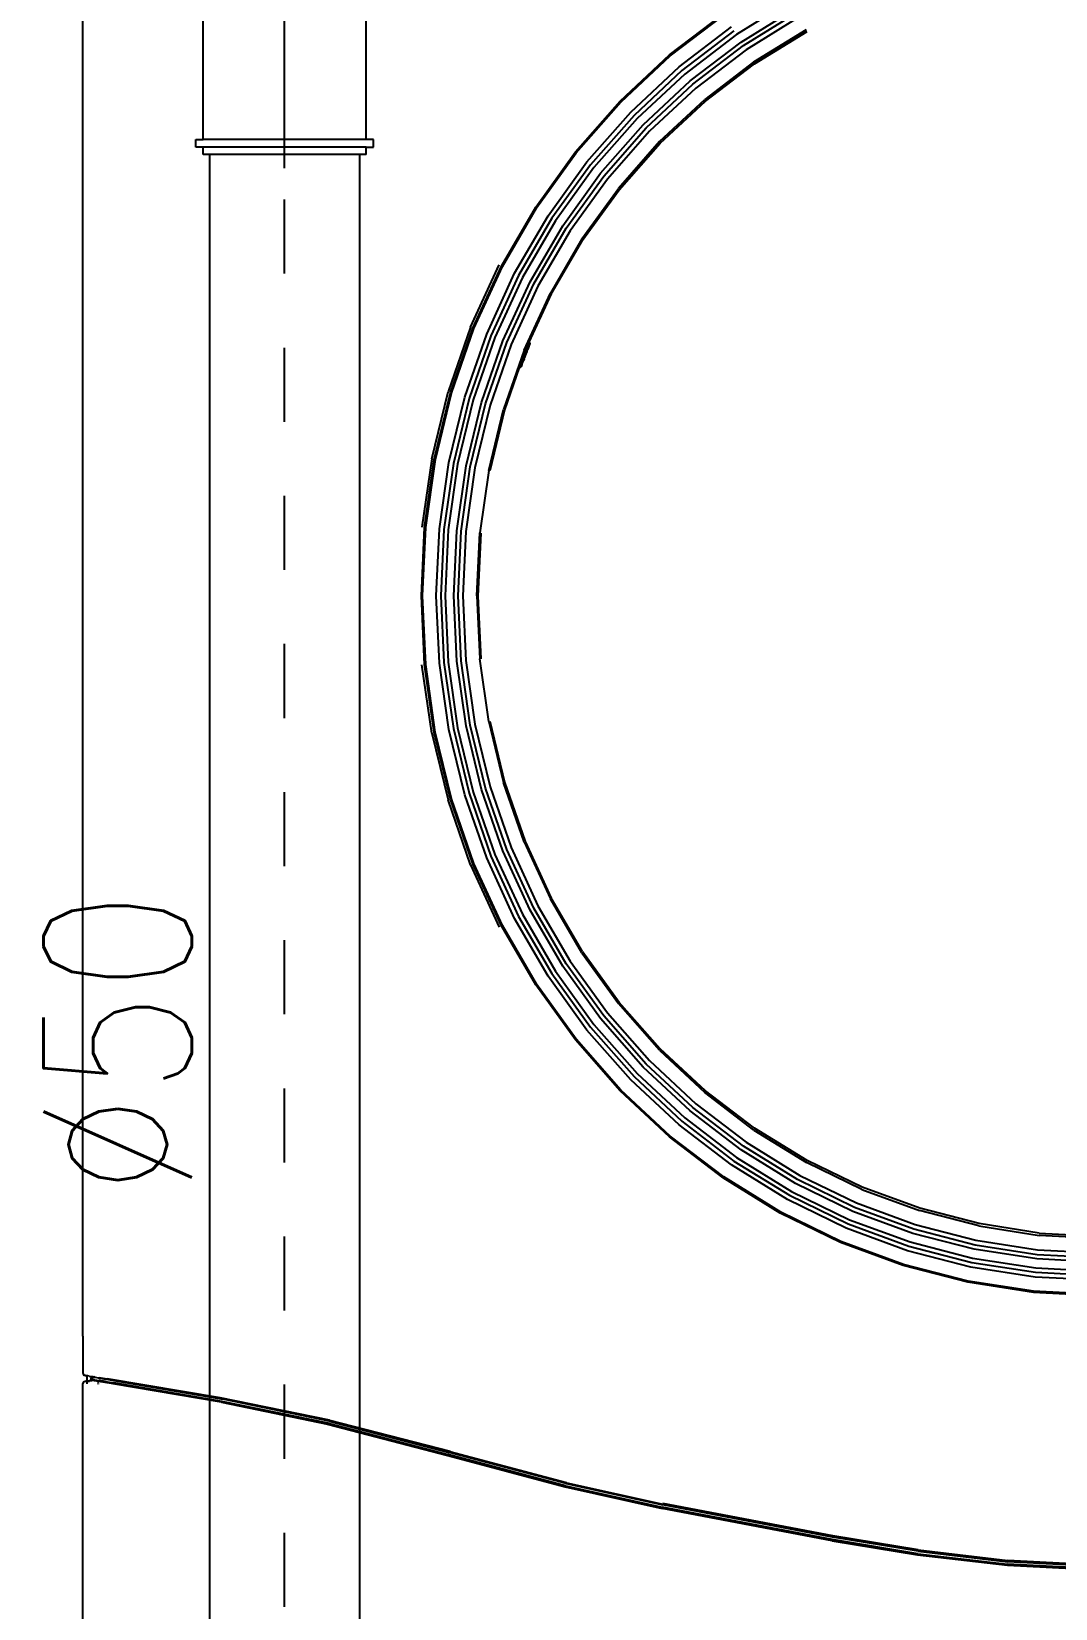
# Model space of a CAD drawing. Extents: x 41.9 to 126, y -21.3 to 38.1.
# Drawn here: x 100.367 to 101.749, y -14.985 to -12.856 of the extents above; entities that cross this region are included whole.
import ezdxf

# ---------------------------------------------------------------- set-up
doc = ezdxf.new("R2010")
doc.units = 0
for name, pattern in [('(_DASHED_)', [0.3, 0.2, -0.1]), ('DASHDOT2', [0.5, 0.25, -0.125, 0, -0.125]), ('ESGOTO_PRIMARIO', [1000, 1000, 0])]:
    doc.linetypes.add(name, pattern=pattern)
doc.layers.get('0').update_dxf_attribs({"linetype": 'CONTINUOUS'})
doc.layers.get('Defpoints').update_dxf_attribs({"linetype": 'CONTINUOUS'})
for name, color, linetype in [('ARQUITETURA_R07', 8, 'CONTINUOUS'), ('CONEXAO-PVC_SOLDAVEL_BRANCO', 84, 'CONTINUOUS'), ('IND_DIAMETRO', 7, 'CONTINUOUS'), ('IND_FLUXO', 3, 'CONTINUOUS'), ('LINHA_CENTRAL', 5, 'CONTINUOUS'), ('LINHA_EIXO', 8, 'DASHDOT2'), ('LISTAGEM_TEXTO', 7, 'CONTINUOUS'), ('TRACADO_INTERNO_CNX', 7, 'CONTINUOUS'), ('TUBO-PVC_SOLDAVEL_BRANCO', 84, 'CONTINUOUS'), ('US_dimension', 7, 'CONTINUOUS')]:
    doc.layers.add(name, color=color, linetype=linetype)
doc.styles.add('ARIAL', font='arial.ttf')
doc.styles.add('romans', font='romans.shx')
doc.dimstyles.new('1_25 A.F', dxfattribs={"dimscale": 0, "dimtxt": 0.2, "dimasz": 0.1, "dimexe": 0.05, "dimexo": 0.05, "dimgap": -0.045, "dimtad": 1, "dimlfac": 0.25, "dimzin": 5, "dimdsep": 46, "dimtxsty": 'ARIAL', "dimcen": 0, "dimclrd": 256, "dimclre": 256, "dimclrt": 256, "dimadec": 0, "dimazin": 0, "dimtfac": 1, "dimtmove": 2, "dimatfit": 3, "dimfxl": 0.08, "dimtolj": 1, "dimtzin": 1, "dimlwd": -1, "dimlwe": -1, "dimarcsym": 0})

# ---------------------------------------------------------------- blocks, each defined once
blk = doc.blocks.new('VISTAS')
at = {"layer": 'ARQUITETURA_R07'}
for p, q in [((1.56418, -1.02829), (1.56418, -0.51807)), ((1.80341, -0.57743), (1.78479, -0.58892)), ((1.78642, -0.59143), (1.80479, -0.5801)), ((1.76225, -0.5958), (1.78032, -0.582)), ((1.76249, -0.59611), (1.78053, -0.58234)), ((1.7872, -0.59265), (1.80546, -0.58139)), ((1.80621, -0.58283), (1.78809, -0.59401)), ((1.76545, -0.59984), (1.78313, -0.58634)), ((1.78399, -0.58768), (1.76643, -0.60108)), ((1.78479, -0.58892), (1.76736, -0.60223)), ((1.79073, -0.59811), (1.80845, -0.58718)), ((1.79096, -0.59877), (1.80866, -0.5879)), ((1.74558, -0.61136), (1.76225, -0.5958)), ((1.74585, -0.61164), (1.76249, -0.59611)), ((1.76922, -0.60457), (1.78642, -0.59143)), ((1.77011, -0.6057), (1.7872, -0.59265)), ((1.78809, -0.59401), (1.77112, -0.60697)), ((1.74915, -0.61505), (1.76545, -0.59984)), ((1.76643, -0.60108), (1.75024, -0.61618)), ((1.79073, -0.59811), (1.77414, -0.61078)), ((1.77439, -0.61137), (1.79096, -0.59877)), ((1.76736, -0.60223), (1.75127, -0.61724)), ((1.75334, -0.61938), (1.76922, -0.60457)), ((1.75433, -0.62041), (1.77011, -0.6057)), ((1.73047, -0.62853), (1.74558, -0.61136)), ((1.73076, -0.62878), (1.74585, -0.61164)), ((1.77112, -0.60697), (1.75546, -0.62157)), ((1.75882, -0.62506), (1.77414, -0.61078)), ((1.75909, -0.62558), (1.77439, -0.61137)), ((1.73437, -0.63184), (1.74915, -0.61505)), ((1.75024, -0.61618), (1.73556, -0.63286)), ((1.75127, -0.61724), (1.73669, -0.63381)), ((1.73895, -0.63573), (1.75334, -0.61938)), ((1.74003, -0.63665), (1.75433, -0.62041)), ((1.75546, -0.62157), (1.74127, -0.63769)), ((1.75882, -0.62506), (1.74495, -0.64082)), ((1.74521, -0.64127), (1.75909, -0.62558)), ((1.71706, -0.64714), (1.73047, -0.62853)), ((1.71737, -0.64736), (1.73076, -0.62878)), ((1.72125, -0.65004), (1.73437, -0.63184)), ((1.73556, -0.63286), (1.72253, -0.65093)), ((1.73669, -0.63381), (1.72375, -0.65177)), ((1.72618, -0.65345), (1.73895, -0.63573)), ((1.72734, -0.65425), (1.74003, -0.63665)), ((1.74127, -0.63769), (1.72868, -0.65517)), ((1.73263, -0.65791), (1.74495, -0.64082)), ((1.73289, -0.65829), (1.74521, -0.64127)), ((1.70548, -0.66703), (1.71706, -0.64714)), ((1.70582, -0.66721), (1.71737, -0.64736)), ((1.70993, -0.66949), (1.72125, -0.65004)), ((1.72253, -0.65093), (1.71129, -0.67024)), ((1.72375, -0.65177), (1.71258, -0.67095)), ((1.71517, -0.67237), (1.72618, -0.65345)), ((1.7164, -0.67306), (1.72734, -0.65425)), ((1.72868, -0.65517), (1.71781, -0.67383)), ((1.73263, -0.65791), (1.72201, -0.67616)), ((1.7223, -0.67637), (1.73289, -0.65829)), ((1.69509, -0.68762), (1.70475, -0.66658)), ((1.69586, -0.68798), (1.70548, -0.66703)), ((1.6962, -0.68813), (1.70582, -0.66721)), ((1.70052, -0.68998), (1.70993, -0.66949)), ((1.71129, -0.67024), (1.70194, -0.69059)), ((1.71258, -0.67095), (1.70329, -0.69116)), ((1.706, -0.69232), (1.71517, -0.67237)), ((1.70729, -0.69288), (1.7164, -0.67306)), ((1.71781, -0.67383), (1.70877, -0.69351)), ((1.71317, -0.69539), (1.72201, -0.67616)), ((1.72226, -0.67647), (1.71479, -0.6927)), ((1.7223, -0.67637), (1.72226, -0.67647)), ((1.69509, -0.68762), (1.68748, -0.70954)), ((1.68828, -0.70982), (1.69586, -0.68798)), ((1.68864, -0.70993), (1.6962, -0.68813)), ((1.69311, -0.71133), (1.70052, -0.68998)), ((1.70194, -0.69059), (1.69457, -0.71179)), ((1.70329, -0.69116), (1.69598, -0.71223)), ((1.69878, -0.71311), (1.706, -0.69232)), ((1.70012, -0.71353), (1.70729, -0.69288)), ((1.70877, -0.69351), (1.70166, -0.714)), ((1.71317, -0.69539), (1.70621, -0.71543)), ((1.71347, -0.69556), (1.71151, -0.70121)), ((1.71267, -0.69949), (1.71451, -0.69476)), ((1.71325, -0.69816), (1.71405, -0.69609)), ((1.71476, -0.69277), (1.71347, -0.69556)), ((1.71406, -0.69606), (1.71405, -0.69609)), ((1.71408, -0.69601), (1.71406, -0.69606)), ((1.7141, -0.69597), (1.71408, -0.69601)), ((1.71411, -0.69593), (1.7141, -0.69597)), ((1.71411, -0.69593), (1.71415, -0.69584)), ((1.71415, -0.69584), (1.71422, -0.69564)), ((1.71422, -0.69564), (1.71425, -0.69558)), ((1.71425, -0.69558), (1.7143, -0.69543)), ((1.7143, -0.69543), (1.71431, -0.69539)), ((1.71431, -0.69539), (1.71433, -0.69534)), ((1.71433, -0.69534), (1.71435, -0.69532)), ((1.71435, -0.69532), (1.71437, -0.69526)), ((1.7144, -0.69519), (1.71437, -0.69526)), ((1.7144, -0.69519), (1.71441, -0.69516)), ((1.71442, -0.69512), (1.71441, -0.69516)), ((1.71442, -0.69512), (1.71444, -0.6951)), ((1.71444, -0.6951), (1.71446, -0.69504)), ((1.71447, -0.695), (1.71446, -0.69504)), ((1.71451, -0.69491), (1.71447, -0.695)), ((1.71452, -0.69487), (1.71451, -0.69491)), ((1.71453, -0.69484), (1.71452, -0.69487)), ((1.71456, -0.69477), (1.71453, -0.69484)), ((1.71457, -0.69475), (1.71456, -0.69477)), ((1.7146, -0.69468), (1.71457, -0.69475)), ((1.71461, -0.69464), (1.7146, -0.69468)), ((1.71463, -0.69458), (1.71461, -0.69464)), ((1.71463, -0.69458), (1.71466, -0.69452)), ((1.71463, -0.69458), (1.71465, -0.69455)), ((1.71465, -0.69455), (1.71466, -0.69452)), ((1.71467, -0.69448), (1.71466, -0.69452)), ((1.71469, -0.69444), (1.71467, -0.69448)), ((1.71469, -0.69444), (1.7147, -0.69441)), ((1.7147, -0.69441), (1.71472, -0.69436)), ((1.71474, -0.69431), (1.71472, -0.69436)), ((1.71476, -0.69425), (1.71474, -0.69431)), ((1.71478, -0.69273), (1.71476, -0.69277)), ((1.71476, -0.69277), (1.71482, -0.69279)), ((1.71477, -0.69422), (1.71476, -0.69425)), ((1.71479, -0.69416), (1.71477, -0.69422)), ((1.71479, -0.6927), (1.71478, -0.69273)), ((1.71478, -0.69273), (1.71482, -0.69279)), ((1.71496, -0.69282), (1.71479, -0.6927)), ((1.71479, -0.69416), (1.71482, -0.6941)), ((1.71492, -0.69284), (1.71482, -0.69279)), ((1.71482, -0.6941), (1.71483, -0.69404)), ((1.71483, -0.69404), (1.71485, -0.69402)), ((1.71492, -0.69292), (1.71484, -0.69313)), ((1.71485, -0.69402), (1.71486, -0.69399)), ((1.71486, -0.69399), (1.71487, -0.69395)), ((1.71487, -0.69395), (1.71489, -0.69391)), ((1.71489, -0.69391), (1.71491, -0.69384)), ((1.7149, -0.69387), (1.71489, -0.69391)), ((1.7149, -0.69387), (1.71491, -0.69384)), ((1.71491, -0.69384), (1.71493, -0.6938)), ((1.71492, -0.69284), (1.71495, -0.69285)), ((1.71492, -0.69284), (1.71493, -0.69289)), ((1.71493, -0.69289), (1.71498, -0.69294)), ((1.71499, -0.69291), (1.71493, -0.69289)), ((1.71493, -0.6938), (1.71494, -0.69376)), ((1.71494, -0.69376), (1.71496, -0.69371)), ((1.71501, -0.69287), (1.71495, -0.69285)), ((1.71501, -0.69287), (1.71496, -0.69282)), ((1.71496, -0.69371), (1.71499, -0.69364)), ((1.71498, -0.69367), (1.71496, -0.69371)), ((1.71498, -0.69294), (1.71502, -0.693)), ((1.71499, -0.69361), (1.71498, -0.69367)), ((1.71499, -0.69291), (1.71501, -0.69287)), ((1.71499, -0.69291), (1.71503, -0.69297)), ((1.71499, -0.69291), (1.71505, -0.69294)), ((1.71499, -0.69361), (1.71502, -0.69356)), ((1.71499, -0.69361), (1.71501, -0.69358)), ((1.71499, -0.69361), (1.71499, -0.69364)), ((1.71502, -0.69356), (1.71501, -0.69358)), ((1.71502, -0.693), (1.71505, -0.69307)), ((1.71502, -0.69353), (1.71504, -0.69348)), ((1.71502, -0.69356), (1.71504, -0.69348)), ((1.71502, -0.69356), (1.71502, -0.69353)), ((1.71506, -0.69304), (1.71503, -0.69297)), ((1.71504, -0.69348), (1.71506, -0.69342)), ((1.71504, -0.69348), (1.71505, -0.69345)), ((1.71508, -0.693), (1.71505, -0.69294)), ((1.71505, -0.69307), (1.71506, -0.69304)), ((1.71505, -0.69307), (1.71507, -0.69314)), ((1.71507, -0.69338), (1.71505, -0.69345)), ((1.71506, -0.69342), (1.71505, -0.69345)), ((1.71508, -0.693), (1.71506, -0.69304)), ((1.71506, -0.69304), (1.71509, -0.69309)), ((1.71506, -0.69304), (1.7151, -0.69306)), ((1.71506, -0.69342), (1.71507, -0.69338)), ((1.71507, -0.69314), (1.71509, -0.69309)), ((1.71507, -0.69314), (1.71508, -0.69321)), ((1.71509, -0.69318), (1.71507, -0.69314)), ((1.71509, -0.69332), (1.71507, -0.69338)), ((1.71507, -0.69338), (1.71508, -0.69335)), ((1.71508, -0.693), (1.7151, -0.69306)), ((1.71508, -0.69321), (1.71508, -0.69328)), ((1.71508, -0.69328), (1.71511, -0.69322)), ((1.71509, -0.69332), (1.71508, -0.69328)), ((1.71508, -0.69328), (1.71508, -0.69335)), ((1.71509, -0.69332), (1.71508, -0.69335)), ((1.71509, -0.69309), (1.7151, -0.69306)), ((1.71511, -0.69314), (1.71509, -0.69309)), ((1.71509, -0.69318), (1.71509, -0.69325)), ((1.71509, -0.69325), (1.71509, -0.69332)), ((1.71511, -0.69314), (1.71511, -0.69322)), ((1.7115, -0.70125), (1.70652, -0.71555)), ((1.71151, -0.70121), (1.7115, -0.70125)), ((1.7115, -0.70125), (1.71168, -0.70128)), ((1.71151, -0.70121), (1.71169, -0.70124)), ((1.71169, -0.70124), (1.71168, -0.70128)), ((1.71175, -0.70128), (1.71168, -0.70128)), ((1.71176, -0.70125), (1.71169, -0.70124)), ((1.71185, -0.70085), (1.71172, -0.70118)), ((1.71175, -0.70128), (1.71182, -0.70126)), ((1.71183, -0.70123), (1.71176, -0.70125)), ((1.71188, -0.70124), (1.71182, -0.70126)), ((1.7119, -0.70121), (1.71183, -0.70123)), ((1.71188, -0.70124), (1.71195, -0.7012)), ((1.71196, -0.70117), (1.7119, -0.70121)), ((1.7119, -0.70121), (1.71195, -0.7012)), ((1.712, -0.70116), (1.71195, -0.7012)), ((1.71201, -0.70113), (1.71196, -0.70117)), ((1.712, -0.70116), (1.71205, -0.7011)), ((1.71201, -0.70113), (1.712, -0.70116)), ((1.71206, -0.70107), (1.71201, -0.70113)), ((1.71206, -0.70107), (1.71205, -0.7011)), ((1.7121, -0.70102), (1.71206, -0.70107)), ((1.71212, -0.70099), (1.7121, -0.70102)), ((1.71215, -0.70092), (1.71212, -0.70099)), ((1.71217, -0.70088), (1.71215, -0.70092)), ((1.7122, -0.70082), (1.71217, -0.70088)), ((1.71217, -0.70088), (1.71219, -0.70085)), ((1.71221, -0.70078), (1.71219, -0.70085)), ((1.71219, -0.70085), (1.7122, -0.70082)), ((1.7122, -0.70082), (1.71221, -0.70078)), ((1.71221, -0.70078), (1.71224, -0.70072)), ((1.71223, -0.70075), (1.71221, -0.70078)), ((1.71223, -0.70075), (1.71225, -0.70069)), ((1.71224, -0.70072), (1.71223, -0.70075)), ((1.71227, -0.70066), (1.71224, -0.70072)), ((1.71225, -0.70069), (1.71228, -0.70062)), ((1.71227, -0.70066), (1.71225, -0.70069)), ((1.71228, -0.70062), (1.71227, -0.70066)), ((1.7123, -0.70057), (1.71228, -0.70062)), ((1.7123, -0.70057), (1.71233, -0.7005)), ((1.7123, -0.70057), (1.71232, -0.70053)), ((1.71232, -0.70053), (1.71233, -0.7005)), ((1.71233, -0.7005), (1.71234, -0.70046)), ((1.71236, -0.70042), (1.71234, -0.70046)), ((1.71236, -0.70042), (1.71238, -0.70038)), ((1.71239, -0.70034), (1.71238, -0.70038)), ((1.71241, -0.7003), (1.71239, -0.70034)), ((1.71244, -0.70023), (1.71241, -0.7003)), ((1.71243, -0.70027), (1.71241, -0.7003)), ((1.71245, -0.70021), (1.71243, -0.70027)), ((1.71244, -0.70023), (1.71243, -0.70027)), ((1.71244, -0.70023), (1.71246, -0.70018)), ((1.71245, -0.70021), (1.71246, -0.70018)), ((1.71246, -0.70018), (1.71248, -0.70014)), ((1.71248, -0.70014), (1.71249, -0.7001)), ((1.71249, -0.7001), (1.7125, -0.70007)), ((1.7125, -0.70007), (1.71252, -0.70001)), ((1.71252, -0.70001), (1.71254, -0.69999)), ((1.71254, -0.69999), (1.71255, -0.69994)), ((1.71255, -0.69994), (1.71257, -0.69991)), ((1.71257, -0.69991), (1.71259, -0.69986)), ((1.71259, -0.69986), (1.71263, -0.69974)), ((1.71263, -0.69974), (1.71265, -0.6997)), ((1.71267, -0.69966), (1.71265, -0.6997)), ((1.71267, -0.69966), (1.71275, -0.69944)), ((1.71275, -0.69944), (1.71278, -0.69937)), ((1.71278, -0.69937), (1.71282, -0.69928)), ((1.71282, -0.69928), (1.71286, -0.69915)), ((1.71286, -0.69915), (1.71288, -0.69911)), ((1.71288, -0.69911), (1.71294, -0.69896)), ((1.71294, -0.69896), (1.71296, -0.69888)), ((1.71295, -0.69892), (1.71294, -0.69896)), ((1.71295, -0.69892), (1.71296, -0.69888)), ((1.71316, -0.69839), (1.71296, -0.69888)), ((1.71318, -0.69833), (1.71316, -0.69839)), ((1.71318, -0.69833), (1.71321, -0.69827)), ((1.71321, -0.69827), (1.71322, -0.69823)), ((1.71322, -0.69823), (1.71325, -0.69816)), ((1.68199, -0.73213), (1.68748, -0.70954)), ((1.68282, -0.73231), (1.68828, -0.70982)), ((1.68319, -0.73239), (1.68864, -0.70993)), ((1.68777, -0.73333), (1.69311, -0.71133)), ((1.69457, -0.71179), (1.68927, -0.73364)), ((1.69598, -0.71223), (1.69071, -0.73393)), ((1.69359, -0.73452), (1.69878, -0.71311)), ((1.69495, -0.7348), (1.70012, -0.71353)), ((1.70166, -0.714), (1.69653, -0.73512)), ((1.7012, -0.73608), (1.70621, -0.71543)), ((1.70652, -0.71555), (1.70153, -0.73616)), ((1.68199, -0.73213), (1.67868, -0.75515)), ((1.67954, -0.75525), (1.68282, -0.73231)), ((1.67992, -0.75528), (1.68319, -0.73239)), ((1.68457, -0.75576), (1.68777, -0.73333)), ((1.68927, -0.73364), (1.6861, -0.75591)), ((1.69071, -0.73393), (1.68756, -0.75606)), ((1.69048, -0.75636), (1.69359, -0.73452)), ((1.69186, -0.7565), (1.69495, -0.7348)), ((1.69653, -0.73512), (1.69346, -0.75666)), ((1.7012, -0.73608), (1.6982, -0.75714)), ((1.67846, -0.7784), (1.67954, -0.75525)), ((1.67884, -0.7784), (1.67992, -0.75528)), ((1.68351, -0.7784), (1.68457, -0.75576)), ((1.6861, -0.75591), (1.68505, -0.77841)), ((1.68756, -0.75606), (1.68651, -0.7784)), ((1.68944, -0.7784), (1.69048, -0.75636)), ((1.69084, -0.77841), (1.69186, -0.7565)), ((1.69346, -0.75666), (1.69244, -0.7784)), ((1.69721, -0.7784), (1.6982, -0.75714)), ((1.69769, -0.77842), (1.69861, -0.75719)), ((1.67954, -0.80156), (1.67846, -0.7784)), ((1.67992, -0.80152), (1.67884, -0.7784)), ((1.68457, -0.80105), (1.68351, -0.7784)), ((1.68505, -0.77841), (1.6861, -0.80089)), ((1.68651, -0.7784), (1.68756, -0.80074)), ((1.69048, -0.80045), (1.68944, -0.7784)), ((1.69186, -0.80031), (1.69084, -0.77841)), ((1.69244, -0.7784), (1.69346, -0.80015)), ((1.69721, -0.7784), (1.6982, -0.79967)), ((1.69861, -0.79965), (1.69769, -0.77842)), ((1.68199, -0.82466), (1.67868, -0.80164)), ((1.68282, -0.82449), (1.67954, -0.80156)), ((1.68318, -0.82441), (1.67992, -0.80152)), ((1.68777, -0.82347), (1.68457, -0.80105)), ((1.6861, -0.80089), (1.68927, -0.82317)), ((1.68756, -0.80074), (1.69071, -0.82287)), ((1.69359, -0.82228), (1.69048, -0.80045)), ((1.69495, -0.822), (1.69186, -0.80031)), ((1.69346, -0.80015), (1.69653, -0.82168)), ((1.7012, -0.82072), (1.6982, -0.79967)), ((1.68199, -0.82466), (1.68748, -0.84724)), ((1.68828, -0.84698), (1.68282, -0.82449)), ((1.68864, -0.84687), (1.68318, -0.82441)), ((1.6931, -0.84547), (1.68777, -0.82347)), ((1.68927, -0.82317), (1.69457, -0.84501)), ((1.69071, -0.82287), (1.69598, -0.84457)), ((1.69878, -0.84369), (1.69359, -0.82228)), ((1.70012, -0.84328), (1.69495, -0.822)), ((1.69653, -0.82168), (1.70166, -0.84279)), ((1.7012, -0.82072), (1.70621, -0.84137)), ((1.70153, -0.82065), (1.70652, -0.84126)), ((1.70052, -0.86682), (1.6931, -0.84547)), ((1.69457, -0.84501), (1.70194, -0.86621)), ((1.69598, -0.84457), (1.70329, -0.86563)), ((1.706, -0.86447), (1.69878, -0.84369)), ((1.70729, -0.86393), (1.70012, -0.84328)), ((1.70166, -0.84279), (1.70877, -0.86329)), ((1.71317, -0.86141), (1.70621, -0.84137)), ((1.70652, -0.84126), (1.71347, -0.86125)), ((1.69509, -0.86916), (1.68748, -0.84724)), ((1.69586, -0.86881), (1.68828, -0.84698)), ((1.6962, -0.86866), (1.68864, -0.84687)), ((1.71317, -0.86141), (1.72201, -0.88064)), ((1.71347, -0.86125), (1.7223, -0.88044)), ((1.70993, -0.88731), (1.70052, -0.86682)), ((1.70194, -0.86621), (1.71129, -0.88656)), ((1.70329, -0.86563), (1.71258, -0.88585)), ((1.71517, -0.88442), (1.706, -0.86447)), ((1.7164, -0.88375), (1.70729, -0.86393)), ((1.70877, -0.86329), (1.71781, -0.88296)), ((1.69509, -0.86916), (1.70475, -0.8902)), ((1.70548, -0.88977), (1.69586, -0.86881)), ((1.70582, -0.88958), (1.6962, -0.86866)), ((1.71781, -0.88296), (1.72868, -0.90163)), ((1.73263, -0.89889), (1.72201, -0.88064)), ((1.73289, -0.89855), (1.7223, -0.88044)), ((1.72125, -0.90675), (1.70993, -0.88731)), ((1.71129, -0.88656), (1.72253, -0.90587)), ((1.71258, -0.88585), (1.72375, -0.90503)), ((1.72618, -0.90335), (1.71517, -0.88442)), ((1.72734, -0.90255), (1.7164, -0.88375)), ((1.71706, -0.90965), (1.70548, -0.88977)), ((1.71737, -0.90943), (1.70582, -0.88958)), ((1.73263, -0.89889), (1.74495, -0.91598)), ((1.73289, -0.89855), (1.73292, -0.89865)), ((1.74521, -0.91556), (1.73292, -0.89865)), ((1.73895, -0.92107), (1.72618, -0.90335)), ((1.74003, -0.92015), (1.72734, -0.90255)), ((1.72868, -0.90163), (1.74127, -0.9191)), ((1.73047, -0.92826), (1.71706, -0.90965)), ((1.73076, -0.92801), (1.71737, -0.90943)), ((1.73437, -0.92495), (1.72125, -0.90675)), ((1.72253, -0.90587), (1.73556, -0.92394)), ((1.72375, -0.90503), (1.73669, -0.92299)), ((1.75433, -0.93639), (1.74003, -0.92015)), ((1.74127, -0.9191), (1.75546, -0.93522)), ((1.75882, -0.93174), (1.74495, -0.91598)), ((1.75908, -0.93125), (1.74521, -0.91556)), ((1.74915, -0.94174), (1.73437, -0.92495)), ((1.73556, -0.92394), (1.75024, -0.94062)), ((1.73669, -0.92299), (1.75127, -0.93955)), ((1.75334, -0.93741), (1.73895, -0.92107)), ((1.74558, -0.94543), (1.73047, -0.92826)), ((1.74584, -0.94515), (1.73076, -0.92801)), ((1.77439, -0.94546), (1.75908, -0.93125)), ((1.77011, -0.9511), (1.75433, -0.93639)), ((1.75546, -0.93522), (1.77112, -0.94983)), ((1.75882, -0.93174), (1.77413, -0.94602)), ((1.76545, -0.95695), (1.74915, -0.94174)), ((1.75024, -0.94062), (1.76643, -0.95572)), ((1.75127, -0.93955), (1.76736, -0.95456)), ((1.76921, -0.95222), (1.75334, -0.93741)), ((1.76225, -0.96099), (1.74558, -0.94543)), ((1.76249, -0.96068), (1.74584, -0.94515)), ((1.79073, -0.95869), (1.77413, -0.94602)), ((1.79096, -0.95806), (1.77439, -0.94546)), ((1.78642, -0.96536), (1.76921, -0.95222)), ((1.7872, -0.96415), (1.77011, -0.9511)), ((1.77112, -0.94983), (1.78808, -0.96279)), ((1.78312, -0.97045), (1.76545, -0.95695)), ((1.76643, -0.95572), (1.78398, -0.96912)), ((1.76736, -0.95456), (1.78479, -0.96788)), ((1.78032, -0.97479), (1.76225, -0.96099)), ((1.78053, -0.97446), (1.76249, -0.96068)), ((1.78808, -0.96279), (1.8062, -0.97396)), ((1.79073, -0.95869), (1.80845, -0.96962)), ((1.80866, -0.96893), (1.79096, -0.95806)), ((1.78479, -0.96788), (1.80341, -0.97936)), ((1.80479, -0.97669), (1.78642, -0.96536)), ((1.80545, -0.97541), (1.7872, -0.96415)), ((1.802, -0.98209), (1.78312, -0.97045)), ((1.78398, -0.96912), (1.80273, -0.98068)), ((1.8062, -0.97396), (1.8253, -0.98326)), ((1.82712, -0.97871), (1.80845, -0.96962)), ((1.82723, -0.97793), (1.80866, -0.96893)), ((1.79962, -0.9867), (1.78032, -0.97479)), ((1.7998, -0.98634), (1.78053, -0.97446)), ((1.82415, -0.98612), (1.80479, -0.97669)), ((1.82469, -0.98478), (1.80545, -0.97541)), ((1.82712, -0.97871), (1.84657, -0.98587)), ((1.8273, -0.97797), (1.82723, -0.97793)), ((1.84669, -0.98502), (1.8273, -0.97797)), ((1.82188, -0.99178), (1.802, -0.98209)), ((1.80273, -0.98068), (1.82248, -0.99029)), ((1.80341, -0.97936), (1.82303, -0.98892)), ((1.8253, -0.98326), (1.84519, -0.99059)), ((1.81995, -0.9966), (1.79962, -0.9867)), ((1.8201, -0.99623), (1.7998, -0.98634)), ((1.82303, -0.98892), (1.84347, -0.99644)), ((1.84432, -0.99355), (1.82415, -0.98612)), ((1.84473, -0.99215), (1.82469, -0.98478)), ((1.86659, -0.99105), (1.84657, -0.98587)), ((1.86669, -0.99019), (1.84669, -0.98502)), ((1.8426, -0.9994), (1.82188, -0.99178)), ((1.82248, -0.99029), (1.84305, -0.99787)), ((1.86507, -0.99892), (1.84432, -0.99355)), ((1.86535, -0.99749), (1.84473, -0.99215)), ((1.84519, -0.99059), (1.86566, -0.99588)), ((1.86659, -0.99105), (1.88694, -0.99421)), ((1.887, -0.99344), (1.86669, -0.99019)), ((1.9075, -0.99527), (1.88694, -0.99421)), ((1.887, -0.99344), (1.89796, -0.99403)), ((1.84113, -1.0044), (1.81995, -0.9966)), ((1.84124, -1.00401), (1.8201, -0.99623)), ((1.86391, -1.00492), (1.8426, -0.9994)), ((1.84305, -0.99787), (1.86422, -1.00335)), ((1.84347, -0.99644), (1.8645, -1.00188)), ((1.88617, -1.00219), (1.86507, -0.99892)), ((1.88631, -1.00073), (1.86535, -0.99749)), ((1.86566, -0.99588), (1.88647, -0.99911)), ((1.88647, -0.99911), (1.9075, -1.0002)), ((1.86293, -1.01004), (1.84113, -1.0044)), ((1.863, -1.00964), (1.84124, -1.00401)), ((1.88559, -1.00827), (1.86391, -1.00492)), ((1.86422, -1.00335), (1.88574, -1.00668)), ((1.8645, -1.00188), (1.88589, -1.00519)), ((1.88589, -1.00519), (1.9075, -1.00631)), ((1.9075, -1.00329), (1.88617, -1.00219)), ((1.9075, -1.00183), (1.88631, -1.00073)), ((1.88509, -1.01347), (1.86293, -1.01004)), ((1.88513, -1.01307), (1.863, -1.00964)), ((1.9075, -1.00941), (1.88559, -1.00827)), ((1.88574, -1.00668), (1.9075, -1.00781)), ((1.90749, -1.01463), (1.88509, -1.01347)), ((1.90749, -1.01423), (1.88513, -1.01307)), ((1.56418, -1.02829), (1.56423, -1.04067)), ((1.56423, -1.04067), (1.56422, -1.04073)), ((1.56422, -1.04073), (1.56432, -1.04096)), ((1.56432, -1.04096), (1.5643, -1.04102)), ((1.5643, -1.04102), (1.56444, -1.04124)), ((1.56432, -1.04096), (1.56448, -1.04119)), ((1.56444, -1.04124), (1.56463, -1.0414)), ((1.56448, -1.04119), (1.5647, -1.04135)), ((1.56474, -1.04146), (1.56463, -1.0414)), ((1.5647, -1.04135), (1.56498, -1.04145)), ((1.56496, -1.04155), (1.56474, -1.04146)), ((1.56496, -1.04155), (1.5654, -1.04162)), ((1.56498, -1.04145), (1.5655, -1.0415)), ((1.56559, -1.04164), (1.5654, -1.04162)), ((1.5655, -1.0415), (1.56559, -1.0415)), ((1.56559, -1.04133), (1.56559, -1.0415)), ((1.56559, -1.0415), (1.56594, -1.04151)), ((1.56559, -1.0415), (1.56559, -1.0416)), ((1.56632, -1.04176), (1.56559, -1.04164)), ((1.56559, -1.04164), (1.56559, -1.04331)), ((1.56611, -1.04328), (1.5668, -1.04313)), ((1.56632, -1.04176), (1.56705, -1.04188)), ((1.5668, -1.04313), (1.56705, -1.04279)), ((1.56693, -1.04321), (1.5668, -1.04313)), ((1.56713, -1.04316), (1.5668, -1.04313)), ((1.56727, -1.04334), (1.56693, -1.04321)), ((1.56694, -1.04174), (1.56705, -1.04188)), ((1.56705, -1.04188), (1.56709, -1.04194)), ((1.56705, -1.04188), (1.56721, -1.04191)), ((1.56705, -1.04279), (1.56707, -1.04235)), ((1.56705, -1.04279), (1.56719, -1.04283)), ((1.56709, -1.04194), (1.56707, -1.04235)), ((1.56707, -1.04235), (1.56739, -1.04241)), ((1.56709, -1.04194), (1.56721, -1.04191)), ((1.56737, -1.04319), (1.56713, -1.04316)), ((1.56735, -1.04286), (1.56719, -1.04283)), ((1.56719, -1.04283), (1.56736, -1.04283)), ((1.56726, -1.04191), (1.56721, -1.04191)), ((1.56756, -1.04191), (1.56726, -1.04191)), ((1.56726, -1.04191), (1.56741, -1.04199)), ((1.56726, -1.04191), (1.56756, -1.04196)), ((1.56737, -1.04319), (1.56727, -1.04334)), ((1.56742, -1.04287), (1.56736, -1.04283)), ((1.568, -1.04329), (1.56737, -1.04319)), ((1.56756, -1.04231), (1.56739, -1.04232)), ((1.56741, -1.04199), (1.56756, -1.04201)), ((1.56742, -1.04177), (1.56756, -1.04191)), ((1.56756, -1.04286), (1.56742, -1.04287)), ((1.56756, -1.0429), (1.56742, -1.04287)), ((1.56756, -1.0429), (1.56753, -1.04295)), ((1.56756, -1.04191), (1.56756, -1.04196)), ((1.56756, -1.04196), (1.56756, -1.04201)), ((1.56756, -1.04196), (1.56786, -1.04201)), ((1.56756, -1.04201), (1.56828, -1.04212)), ((1.56756, -1.04201), (1.56756, -1.04231)), ((1.56756, -1.04231), (1.56756, -1.04244)), ((1.56756, -1.04286), (1.56756, -1.0429)), ((1.56823, -1.04296), (1.56756, -1.04286)), ((1.56828, -1.04212), (1.56786, -1.04201)), ((1.56823, -1.04296), (1.56972, -1.0432)), ((1.56828, -1.04212), (1.56951, -1.04228)), ((1.56926, -1.04207), (1.56926, -1.04216)), ((1.56951, -1.04228), (1.56951, -1.04211)), ((1.56951, -1.04228), (1.56978, -1.04237)), ((1.56966, -1.04214), (1.57244, -1.0426)), ((1.57185, -1.04356), (1.56972, -1.0432)), ((1.56978, -1.04237), (1.57002, -1.04237)), ((1.57002, -1.04237), (1.57191, -1.04273)), ((1.57191, -1.04273), (1.57281, -1.04284)), ((1.61052, -1.04906), (1.57244, -1.0426)), ((1.5726, -1.04275), (1.58364, -1.04462)), ((1.57281, -1.04284), (1.57468, -1.0432)), ((1.58381, -1.0447), (1.57468, -1.0432)), ((1.57468, -1.0432), (1.61143, -1.04951)), ((1.56418, -1.05625), (1.56423, -1.04433)), ((1.56432, -1.04404), (1.56422, -1.04424)), ((1.56423, -1.04433), (1.56422, -1.04424)), ((1.5643, -1.04395), (1.56444, -1.04372)), ((1.56432, -1.04404), (1.5643, -1.04395)), ((1.56448, -1.04381), (1.56432, -1.04404)), ((1.56444, -1.04372), (1.56463, -1.04355)), ((1.5647, -1.04365), (1.56448, -1.04381)), ((1.56463, -1.04355), (1.56473, -1.0435)), ((1.56498, -1.04355), (1.5647, -1.04365)), ((1.56473, -1.0435), (1.56487, -1.04345)), ((1.56487, -1.04345), (1.56494, -1.0434)), ((1.56494, -1.0434), (1.56536, -1.04333)), ((1.5652, -1.04353), (1.56498, -1.04355)), ((1.56536, -1.04333), (1.56559, -1.04331)), ((1.56559, -1.04331), (1.56611, -1.04328)), ((1.56559, -1.04331), (1.56559, -1.0434)), ((1.56559, -1.04361), (1.56559, -1.0437)), ((1.56559, -1.0438), (1.56559, -1.04398)), ((1.56559, -1.04413), (1.56559, -1.04436)), ((1.5664, -1.04349), (1.56579, -1.0435)), ((1.56727, -1.04334), (1.5665, -1.04347)), ((1.5695, -1.04353), (1.568, -1.04329)), ((1.56926, -1.04392), (1.56926, -1.04398)), ((1.56926, -1.04424), (1.56926, -1.04439)), ((1.57163, -1.04389), (1.5695, -1.04353)), ((1.56951, -1.044), (1.56951, -1.04396)), ((1.56951, -1.04443), (1.56951, -1.04426)), ((1.5744, -1.04435), (1.57163, -1.04389)), ((1.57185, -1.04356), (1.57462, -1.04403)), ((1.61096, -1.05056), (1.5744, -1.04435)), ((1.61116, -1.05026), (1.57462, -1.04403)), ((1.58381, -1.0447), (1.61062, -1.04926)), ((1.64742, -1.05654), (1.61052, -1.04906)), ((1.64733, -1.0567), (1.61062, -1.04926)), ((1.61096, -1.05056), (1.64682, -1.0579)), ((1.64699, -1.0576), (1.61116, -1.05026)), ((1.64738, -1.05689), (1.61143, -1.04951)), ((1.56416, -1.29352), (1.56418, -1.05633)), ((1.56418, -1.05633), (1.56418, -1.05625)), ((1.64682, -1.0579), (1.68742, -1.06851)), ((1.64699, -1.0576), (1.68755, -1.0682)), ((1.64733, -1.0567), (1.68805, -1.06724)), ((1.64738, -1.05689), (1.68789, -1.06745)), ((1.64742, -1.05654), (1.68816, -1.06707)), ((1.68742, -1.06851), (1.72699, -1.0791)), ((1.72707, -1.07877), (1.68755, -1.0682)), ((1.7273, -1.07794), (1.68789, -1.06745)), ((1.7274, -1.07771), (1.68805, -1.06724)), ((1.72699, -1.0791), (1.75971, -1.08635)), ((1.72707, -1.07877), (1.75977, -1.08601)), ((1.7273, -1.07794), (1.75993, -1.08516)), ((1.7274, -1.07771), (1.75998, -1.08491)), ((1.81728, -1.09608), (1.75993, -1.08516)), ((1.81733, -1.09584), (1.75998, -1.08491)), ((1.81736, -1.09564), (1.76002, -1.0847)), ((1.81711, -1.09727), (1.75971, -1.08635)), ((1.81716, -1.09692), (1.75977, -1.08601)), ((1.84612, -1.10082), (1.81728, -1.09608)), ((1.84617, -1.1006), (1.81733, -1.09584)), ((1.8462, -1.10039), (1.81736, -1.09564)), ((1.81711, -1.09727), (1.84596, -1.102)), ((1.846, -1.10166), (1.81716, -1.09692)), ((1.846, -1.10166), (1.87633, -1.1052)), ((1.84612, -1.10082), (1.8764, -1.10436)), ((1.84617, -1.1006), (1.87643, -1.10414)), ((1.8462, -1.10039), (1.87645, -1.10393)), ((1.84596, -1.102), (1.87631, -1.10554)), ((1.87631, -1.10554), (1.90753, -1.10721)), ((1.90753, -1.10686), (1.87633, -1.1052)), ((1.90752, -1.10602), (1.8764, -1.10436)), ((1.90752, -1.1058), (1.87643, -1.10414)), ((1.90752, -1.1056), (1.87645, -1.10393))]:
    blk.add_line(p, q, dxfattribs=at)
blk = doc.blocks.new('*U52', base_point=(22.16238, -11.64846))
for p, q in [((22.16488, -11.62096), (22.16488, -11.61846)), ((22.16488, -11.61846), (22.16738, -11.61846)), ((22.16738, -11.61846), (22.16738, -11.62096)), ((22.16238, -11.62096), (22.16488, -11.62096)), ((22.16238, -11.67596), (22.16238, -11.62097)), ((22.16238, -11.62097), (22.16488, -11.62097)), ((22.16738, -11.62096), (22.20986, -11.62096)), ((22.20986, -11.67596), (22.20986, -11.62096)), ((22.16238, -11.67596), (22.16488, -11.67596)), ((22.16488, -11.67596), (22.16488, -11.67846)), ((22.16738, -11.67846), (22.16738, -11.67596)), ((22.16738, -11.67596), (22.20986, -11.67596)), ((22.16488, -11.67846), (22.16738, -11.67846))]:
    blk.add_line(p, q)
at = {"layer": 'LINHA_CENTRAL'}
blk.add_line((22.15772, -11.64846), (22.21689, -11.64846), dxfattribs=at)
at = {"layer": 'TRACADO_INTERNO_CNX'}
for p, q in [((22.16488, -11.67596), (22.16488, -11.62097)), ((22.16738, -11.67596), (22.16738, -11.62096))]:
    blk.add_line(p, q, dxfattribs=at)
blk = doc.blocks.new('*U53', base_point=(23.01508, -11.00503))
for p, q in [((23.01508, -10.97968), (23.02208, -10.97968)), ((23.01508, -10.97968), (23.01508, -11.03038)), ((23.02208, -10.97968), (23.02505, -10.98264)), ((23.02646, -10.98323), (23.04058, -10.98323)), ((23.04058, -10.98323), (23.04158, -10.98223)), ((23.04158, -10.98223), (23.04558, -10.98223)), ((23.04558, -10.98223), (23.04558, -11.02783)), ((23.02208, -11.03038), (23.02505, -11.02741)), ((23.02646, -11.02683), (23.04058, -11.02683)), ((23.04058, -11.02683), (23.04158, -11.02783)), ((23.04158, -11.02783), (23.04558, -11.02783)), ((23.01508, -11.03038), (23.02208, -11.03038))]:
    blk.add_line(p, q)
for centre, start, end in [((23.02646, -10.98123), 225, 270), ((23.02646, -11.02883), 90, 135)]:
    blk.add_arc(centre, 0.002, start, end)
at = {"layer": 'LINHA_CENTRAL'}
blk.add_line((23.00508, -11.00503), (23.05558, -11.00503), dxfattribs=at)
at = {"layer": 'TRACADO_INTERNO_CNX'}
for p, q in [((23.02208, -10.97968), (23.02208, -11.03038)), ((23.02646, -10.98323), (23.02646, -11.02683)), ((23.04058, -10.98323), (23.04058, -11.02683)), ((23.04158, -10.98223), (23.04158, -11.02783))]:
    blk.add_line(p, q, dxfattribs=at)
blk = doc.blocks.new('*D122')
at = {"layer": 'Defpoints', "color": 0, "transparency": 16777216}
for p in [(100.7085, -12.4789), (100.122, -15.6789), (100.7085, -15.6789)]:
    blk.add_point(p, dxfattribs=at)
at = {"layer": 'US_dimension', "transparency": 16777216}
for p, q in [((100.6585, -12.4789), (100.072, -12.4789)), ((100.122, -12.5789), (100.122, -15.5789)), ((100.077, -13.8591), (99.7828, -13.8591)), ((99.7828, -13.8591), (99.7828, -14.2987)), ((100.077, -14.2987), (100.077, -13.8591)), ((99.7828, -14.2987), (100.077, -14.2987)), ((100.6585, -15.6789), (100.072, -15.6789))]:
    blk.add_line(p, q, dxfattribs=at)
for points in [[(100.1053, -12.5789), (100.1387, -12.5789), (100.122, -12.4789)], [(100.1053, -15.5789), (100.1387, -15.5789), (100.122, -15.6789)]]:
    blk.add_solid(points, dxfattribs=at)
at = {"layer": 'US_dimension', "transparency": 16777216, "insert": (99.9299, -14.0789), "char_height": 0.2, "attachment_point": 5, "rotation": 90, "style": 'ARIAL'}
blk.add_mtext('\\A1;.80', dxfattribs=at)

msp = doc.modelspace()

# ---------------------------------------------------------------- linework, layer by layer
at = {"layer": 'IND_FLUXO'}
msp.add_lwpolyline([(100.7085, -13.7028, 0, 0, 0), (100.7085, -14.3528, 0.2, 0, 0), (100.7085, -14.7028, 0, 0, 0)], format="xyseb", dxfattribs=at)
at = {"layer": 'LINHA_EIXO', "linetype": '(_DASHED_)', "ltscale": 0.5}
msp.add_line((100.7085, -15.3832), (100.7085, 2.8827), dxfattribs=at)
at = {"layer": 'TUBO-PVC_SOLDAVEL_BRANCO', "linetype": 'ESGOTO_PRIMARIO'}
msp.add_lwpolyline([(100.7085, -13.0223), (100.6071, -13.0223), (100.6071, -15.3832), (100.7085, -15.3832), (100.8099, -15.3832), (100.8099, -13.0223)], close=True, dxfattribs=at)

# ---------------------------------------------------------------- block references
at = {"layer": 'CONEXAO-PVC_SOLDAVEL_BRANCO', "xscale": 4, "yscale": 4, "zscale": 4, "rotation": 90}
for name, p in [('*U53', (100.7085, -12.8324)), ('*U52', (100.7085, -13.0223))]:
    msp.add_blockref(name, p, dxfattribs=at)
at = {"layer": 'LISTAGEM_TEXTO', "xscale": 4, "yscale": 4, "zscale": 4}
msp.add_blockref('VISTAS', (94.1793, -10.5048), dxfattribs=at)

# ---------------------------------------------------------------- texts
at = {"layer": 'IND_DIAMETRO', "style": 'romans', "width": 0.8}
msp.add_text('%%C50', height=0.2, rotation=90, dxfattribs=at).set_placement((100.5832, -14.4275))

# ---------------------------------------------------------------- dimensions: what is measured, and where the dimension line sits
at = {"layer": 'US_dimension'}
dim = msp.add_linear_dim(base=(100.122, -15.6789), p1=(100.7085, -12.4789), p2=(100.7085, -15.6789), angle=90, dimstyle='1_25 A.F', override={"dimscale": 1}, dxfattribs=at)
dim.commit()
dim.dimension.update_dxf_attribs({"geometry": '*D122', "text_midpoint": (99.9299, -14.0789)})

doc.saveas('drawing.dxf')
